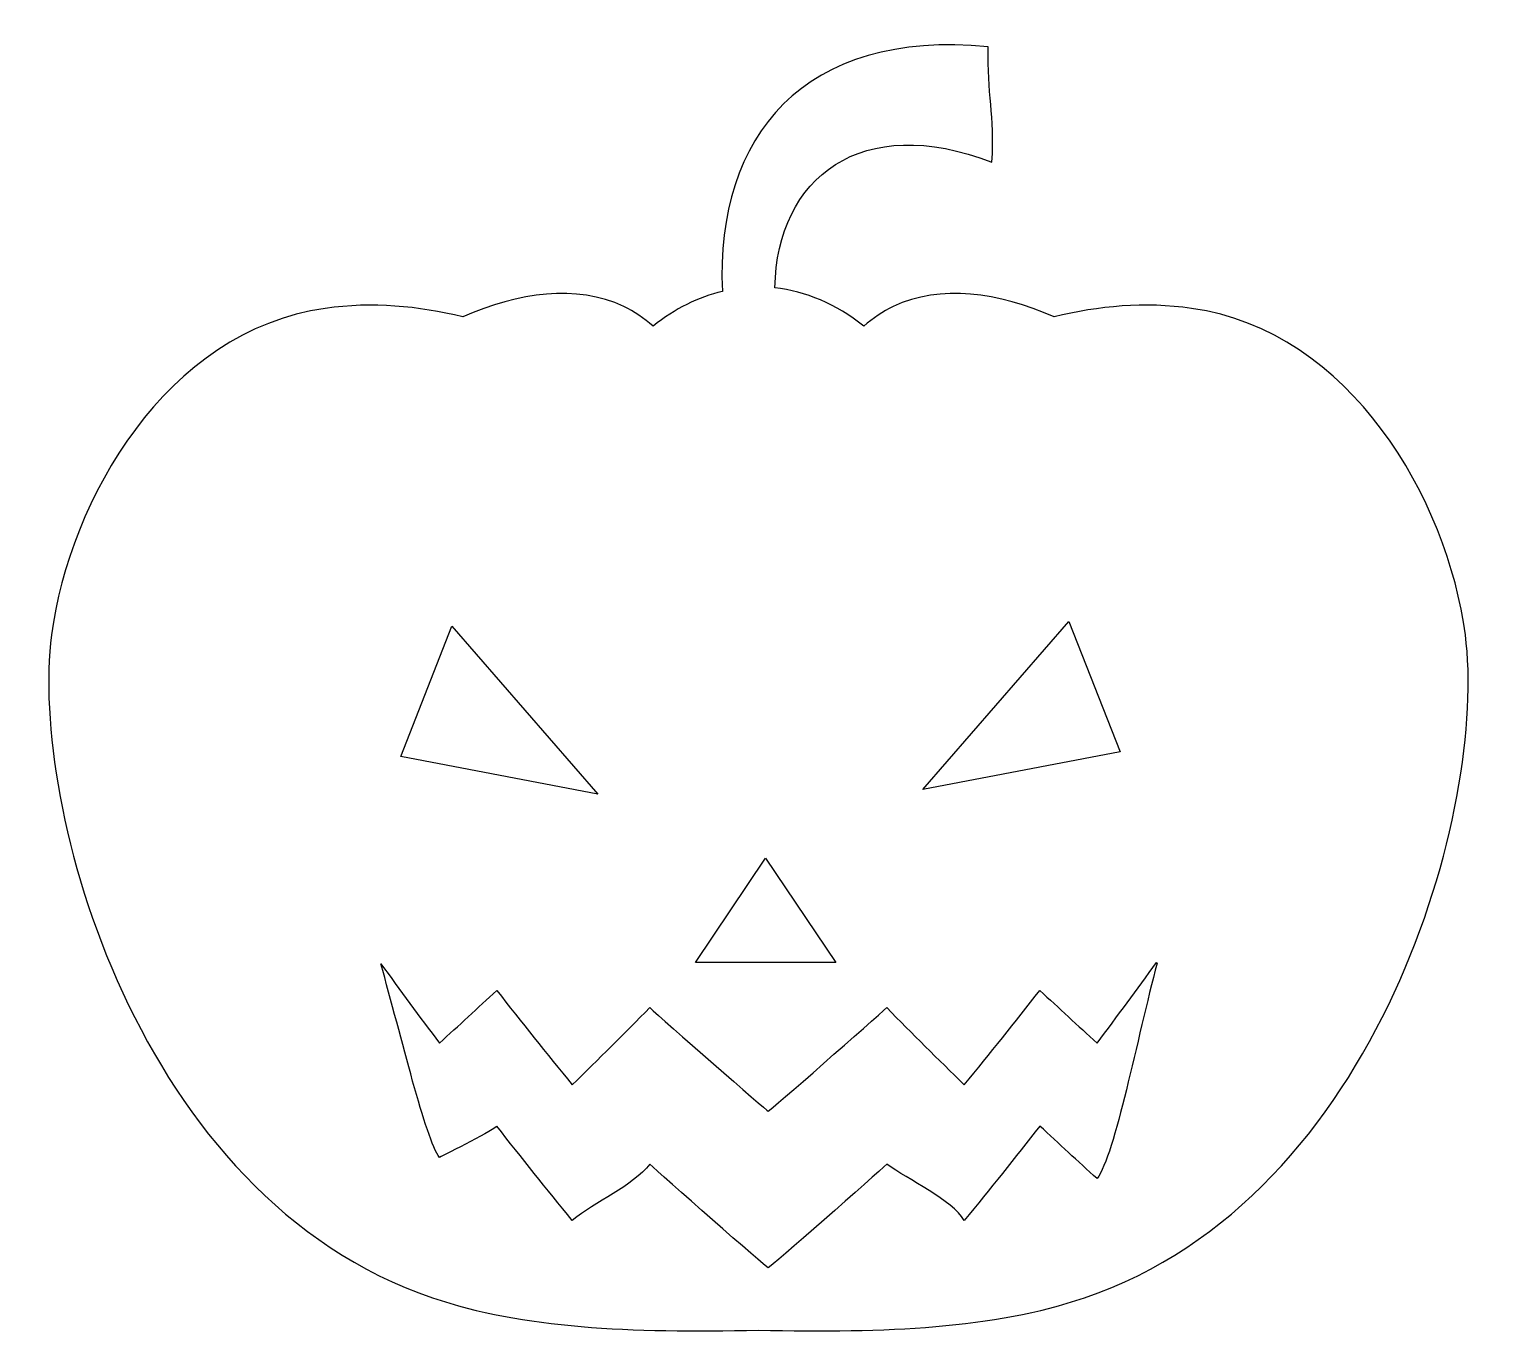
# Model space of a CAD drawing. Header units: centimetres. Extents: x -11.9 to 11.9, y -10.5 to 10.7.
import ezdxf

# ---------------------------------------------------------------- set-up
doc = ezdxf.new("R2010")
doc.units = ezdxf.units.CM
doc.header["$MEASUREMENT"] = 0
doc.layers.add('Layer 1', color=7, linetype='Continuous')

msp = doc.modelspace()

# ---------------------------------------------------------------- linework, layer by layer
at = {"layer": 'Layer 1'}
for points, knots in [([(-0.58752, 6.42369), (-0.70404, 8.96477), (0.74579, 10.6925), (3.73842, 10.40641), (3.73842, 10.40641), (3.72302, 9.63615), (3.84333, 9.2972), (3.79996, 8.52731), (3.79996, 8.52731), (1.68324, 9.34352), (0.30111, 8.28561), (0.2674, 6.48121), (0.2674, 6.48121), (0.76688, 6.42263), (1.26268, 6.2216), (1.71464, 5.85761), (1.71464, 5.85761), (1.86524, 5.98419), (2.02219, 6.09931), (2.19023, 6.17773), (2.19023, 6.17773), (2.96728, 6.54161), (3.90431, 6.40562), (4.81185, 6.00739), (4.81185, 6.00739), (5.54173, 6.18699), (6.28312, 6.25607), (7.05015, 6.14685), (7.05015, 6.14685), (9.64211, 5.77784), (11.21506, 3.03437), (11.50523, 0.82928), (11.50523, 0.82928), (11.8708, -1.94641), (10.11693, -8.33073), (5.30681, -9.96122), (5.30681, -9.96122), (3.82504, -10.46321), (2.10157, -10.53224), (0.00025, -10.4893), (0.00025, -10.4893), (-2.10147, -10.53224), (-3.82486, -10.46321), (-5.30674, -9.96122), (-5.30674, -9.96122), (-10.11681, -8.33086), (-11.87015, -1.94646), (-11.50542, 0.82923), (-11.50542, 0.82923), (-11.21509, 3.03432), (-9.64207, 5.77779), (-7.05018, 6.1468), (-7.05018, 6.1468), (-6.28291, 6.25597), (-5.54168, 6.18694), (-4.8118, 6.00734), (-4.8118, 6.00734), (-3.90383, 6.40556), (-2.9666, 6.54159), (-2.18988, 6.17768), (-2.18988, 6.17768), (-2.02221, 6.0992), (-1.86502, 5.98414), (-1.71471, 5.85756), (-1.71471, 5.85756), (-1.35968, 6.14352), (-0.97728, 6.32886), (-0.58752, 6.42369), (-0.58752, 6.42369), (-0.58752, 6.42369), (-0.58752, 6.42369), (-0.58752, 6.42369)], [0, 0, 0, 0, 0.05263158, 0.05263158, 0.05263158, 0.05263158, 0.10526316, 0.10526316, 0.10526316, 0.10526316, 0.15789474, 0.15789474, 0.15789474, 0.15789474, 0.21052632, 0.21052632, 0.21052632, 0.21052632, 0.26315789, 0.26315789, 0.26315789, 0.26315789, 0.31578947, 0.31578947, 0.31578947, 0.31578947, 0.36842105, 0.36842105, 0.36842105, 0.36842105, 0.42105263, 0.42105263, 0.42105263, 0.42105263, 0.47368421, 0.47368421, 0.47368421, 0.47368421, 0.52631579, 0.52631579, 0.52631579, 0.52631579, 0.57894737, 0.57894737, 0.57894737, 0.57894737, 0.63157895, 0.63157895, 0.63157895, 0.63157895, 0.68421053, 0.68421053, 0.68421053, 0.68421053, 0.73684211, 0.73684211, 0.73684211, 0.73684211, 0.78947368, 0.78947368, 0.78947368, 0.78947368, 0.84210526, 0.84210526, 0.84210526, 0.84210526, 0.89473684, 0.89473684, 0.89473684, 0.89473684, 1, 1, 1, 1]), ([(-2.61251, -1.76125), (-2.61251, -1.76125), (-4.98873, 0.97393), (-4.98873, 0.97393), (-4.98873, 0.97393), (-4.98873, 0.97393), (-5.82185, -1.14985), (-5.82185, -1.14985), (-5.82185, -1.14985), (-5.82185, -1.14985), (-2.61251, -1.76125), (-2.61251, -1.76125)], [0, 0, 0, 0, 0.25, 0.25, 0.25, 0.25, 0.5, 0.5, 0.5, 0.5, 1, 1, 1, 1]), ([(2.67659, -1.68481), (2.67659, -1.68481), (5.88599, -1.07338), (5.88599, -1.07338), (5.88599, -1.07338), (5.88599, -1.07338), (5.05316, 1.05022), (5.05316, 1.05022), (5.05316, 1.05022), (5.05316, 1.05022), (2.67659, -1.68481), (2.67659, -1.68481), (2.67659, -1.68481), (2.67659, -1.68481), (2.67659, -1.68481), (2.67659, -1.68481)], [0, 0, 0, 0, 0.2, 0.2, 0.2, 0.2, 0.4, 0.4, 0.4, 0.4, 0.6, 0.6, 0.6, 0.6, 1, 1, 1, 1]), ([(-1.02697, -4.50093), (-1.02697, -4.50093), (1.26007, -4.50093), (1.26007, -4.50093), (1.26007, -4.50093), (1.26007, -4.50093), (0.11667, -2.80649), (0.11667, -2.80649), (0.11667, -2.80649), (0.11667, -2.80649), (-1.02697, -4.50093), (-1.02697, -4.50093), (-1.02697, -4.50093), (-1.02697, -4.50093), (-1.02697, -4.50093), (-1.02697, -4.50093)], [0, 0, 0, 0, 0.2, 0.2, 0.2, 0.2, 0.4, 0.4, 0.4, 0.4, 0.6, 0.6, 0.6, 0.6, 1, 1, 1, 1]), ([(-4.261, -7.16481), (-3.85759, -7.68056), (-3.44801, -8.19293), (-3.03016, -8.70212), (-3.03016, -8.70212), (-2.66035, -8.39878), (-2.04916, -8.14279), (-1.76834, -7.78849), (-1.76834, -7.78849), (-1.60851, -7.93676), (0.14343, -9.48645), (0.15926, -9.47293), (0.15926, -9.47293), (0.17519, -9.48629), (1.92723, -7.93676), (2.08765, -7.78849), (2.08765, -7.78849), (2.4387, -8.035), (3.15257, -8.37123), (3.34987, -8.70212), (3.34987, -8.70212), (3.76717, -8.19296), (4.17743, -7.68056), (4.58039, -7.16481), (4.58039, -7.16481), (4.88807, -7.45233), (5.19822, -7.73787), (5.51117, -8.02203), (5.51117, -8.02203), (5.80171, -7.6364), (6.16482, -5.71714), (6.48968, -4.51223), (6.48968, -4.51223), (6.48571, -4.50921), (6.48346, -4.5062), (6.47968, -4.50318), (6.47968, -4.50318), (6.16184, -4.94276), (5.83907, -5.37982), (5.51117, -5.81504), (5.51117, -5.81504), (5.19822, -5.5309), (4.88808, -5.24494), (4.58039, -4.95708), (4.58039, -4.95708), (4.17746, -5.47267), (3.76711, -5.98544), (3.34987, -6.49439), (3.34987, -6.49439), (2.92312, -6.07876), (2.50318, -5.65944), (2.08765, -5.23759), (2.08765, -5.23759), (1.89993, -5.41118), (0.17043, -6.93129), (0.15926, -6.92182), (0.15926, -6.92182), (0.14757, -6.93182), (-1.5691, -5.42306), (-1.76834, -5.23759), (-1.76834, -5.23759), (-2.18612, -5.65846), (-2.60384, -6.07883), (-3.03016, -6.49439), (-3.03016, -6.49439), (-3.44802, -5.98544), (-3.85764, -5.4727), (-4.261, -4.95708), (-4.261, -4.95708), (-4.56868, -5.24495), (-4.87957, -5.53056), (-5.19241, -5.81504), (-5.19241, -5.81504), (-5.51568, -5.38607), (-5.83352, -4.95538), (-6.14663, -4.52226), (-6.14663, -4.52226), (-5.81434, -5.70317), (-5.41532, -7.38291), (-5.19241, -7.67887), (-5.19241, -7.67887), (-5.09483, -7.62071), (-4.24859, -7.20918), (-4.261, -7.16481), (-4.261, -7.16481), (-4.261, -7.16481), (-4.261, -7.16481), (-4.261, -7.16481)], [0, 0, 0, 0, 0.04347826, 0.04347826, 0.04347826, 0.04347826, 0.08695652, 0.08695652, 0.08695652, 0.08695652, 0.13043478, 0.13043478, 0.13043478, 0.13043478, 0.17391304, 0.17391304, 0.17391304, 0.17391304, 0.2173913, 0.2173913, 0.2173913, 0.2173913, 0.26086957, 0.26086957, 0.26086957, 0.26086957, 0.30434783, 0.30434783, 0.30434783, 0.30434783, 0.34782609, 0.34782609, 0.34782609, 0.34782609, 0.39130435, 0.39130435, 0.39130435, 0.39130435, 0.43478261, 0.43478261, 0.43478261, 0.43478261, 0.47826087, 0.47826087, 0.47826087, 0.47826087, 0.52173913, 0.52173913, 0.52173913, 0.52173913, 0.56521739, 0.56521739, 0.56521739, 0.56521739, 0.60869565, 0.60869565, 0.60869565, 0.60869565, 0.65217391, 0.65217391, 0.65217391, 0.65217391, 0.69565217, 0.69565217, 0.69565217, 0.69565217, 0.73913043, 0.73913043, 0.73913043, 0.73913043, 0.7826087, 0.7826087, 0.7826087, 0.7826087, 0.82608696, 0.82608696, 0.82608696, 0.82608696, 0.86956522, 0.86956522, 0.86956522, 0.86956522, 0.91304348, 0.91304348, 0.91304348, 0.91304348, 1, 1, 1, 1])]:
    msp.add_open_spline(points, degree=3, knots=knots, dxfattribs=at)

doc.saveas('drawing.dxf')
